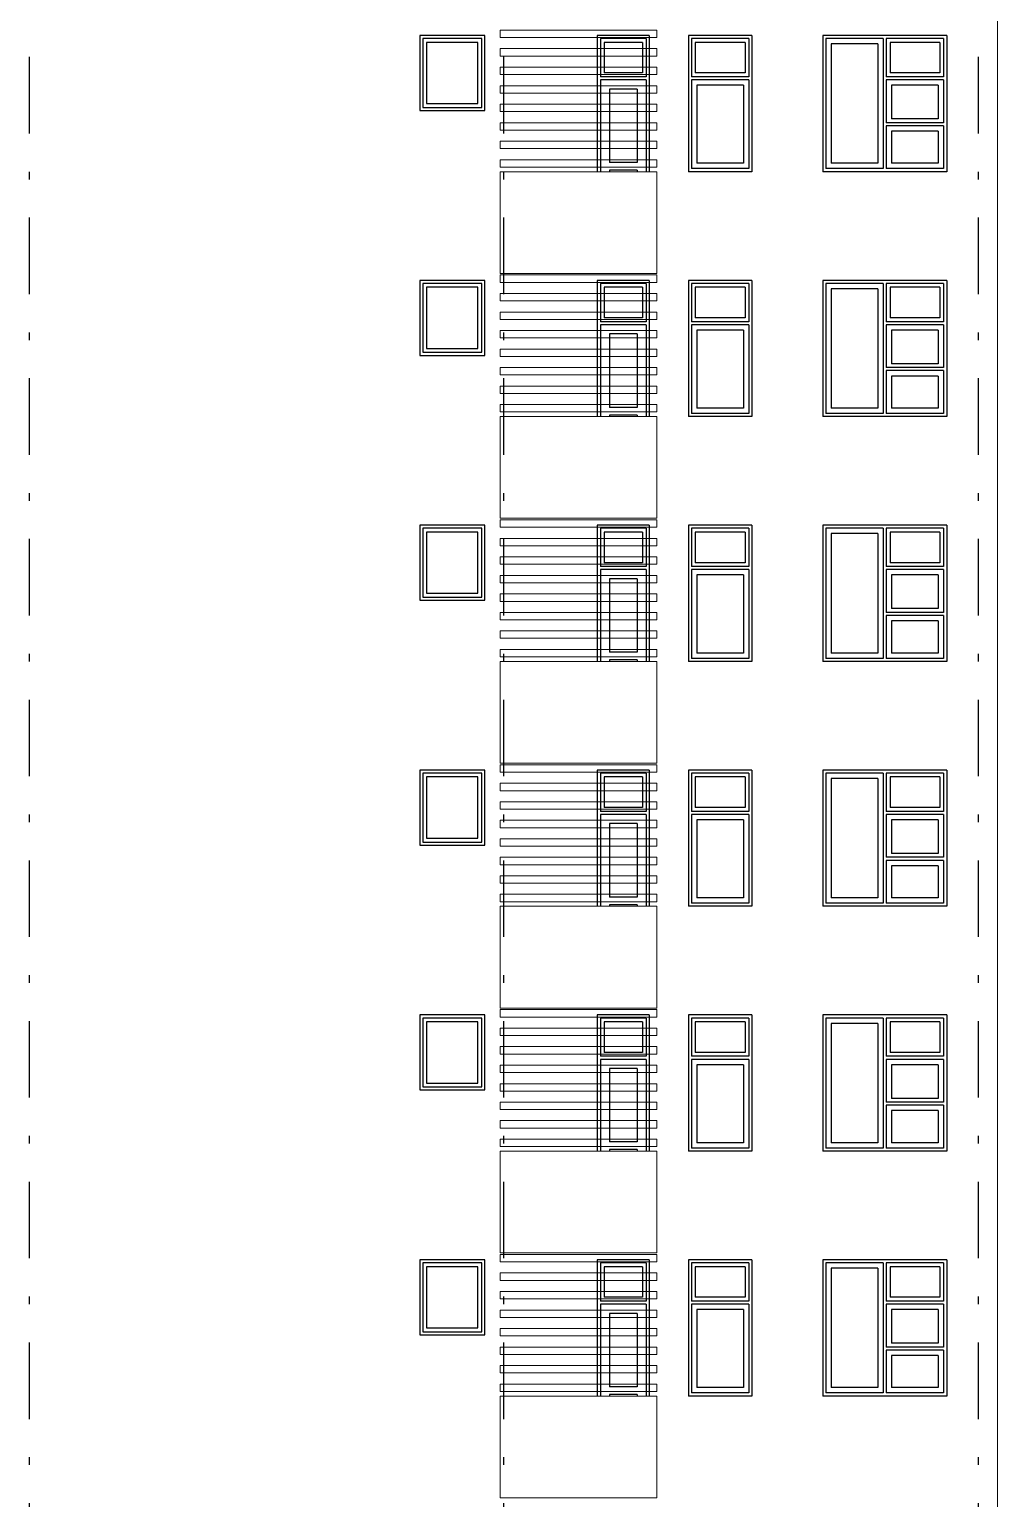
# Model space of a CAD drawing. Header units: millimetres. Extents: x 1676 to 1802, y 1105 to 1194.
# Drawn here: x 1755.04 to 1767.69, y 1133.89 to 1153.09 of the extents above; entities that cross this region are included whole.
import ezdxf

# ---------------------------------------------------------------- set-up
doc = ezdxf.new("R2010")
doc.units = ezdxf.units.MM
doc.linetypes.add('DASHDOT', pattern=[1, 0.5, -0.25, 0, -0.25])
for name, color, linetype, lineweight in [('ars', 11, 'Continuous', 0), ('lan', 7, 'Continuous', 15), ('tem', 5, 'Continuous', 20)]:
    doc.layers.add(name, color=color, linetype=linetype, lineweight=lineweight)
doc.layers.add('as', color=1, linetype='Continuous', plot=False)
doc.layers.add('Kusen', color=30, linetype='Continuous')

msp = doc.modelspace()

# ---------------------------------------------------------------- linework, layer by layer
at = {"layer": 'ars', "linetype": 'ByBlock'}
for points in [[(1761.188, 1152.98), (1763.238, 1152.98), (1763.238, 1153.077), (1761.188, 1153.077)], [(1761.188, 1152.738), (1763.238, 1152.738), (1763.238, 1152.835), (1761.188, 1152.835)], [(1761.188, 1152.496), (1763.238, 1152.496), (1763.238, 1152.593), (1761.188, 1152.593)], [(1761.188, 1152.254), (1763.238, 1152.254), (1763.238, 1152.351), (1761.188, 1152.351)], [(1761.188, 1152.012), (1763.238, 1152.012), (1763.238, 1152.109), (1761.188, 1152.109)], [(1761.188, 1151.771), (1763.238, 1151.771), (1763.238, 1151.867), (1761.188, 1151.867)], [(1761.188, 1151.529), (1763.238, 1151.529), (1763.238, 1151.626), (1761.188, 1151.626)], [(1761.188, 1151.287), (1763.238, 1151.287), (1763.238, 1151.384), (1761.188, 1151.384)], [(1761.188, 1149.78), (1763.238, 1149.78), (1763.238, 1149.877), (1761.188, 1149.877)], [(1761.188, 1149.538), (1763.238, 1149.538), (1763.238, 1149.635), (1761.188, 1149.635)], [(1761.188, 1149.296), (1763.238, 1149.296), (1763.238, 1149.393), (1761.188, 1149.393)], [(1761.188, 1149.054), (1763.238, 1149.054), (1763.238, 1149.151), (1761.188, 1149.151)], [(1761.188, 1148.812), (1763.238, 1148.812), (1763.238, 1148.909), (1761.188, 1148.909)], [(1761.188, 1148.571), (1763.238, 1148.571), (1763.238, 1148.667), (1761.188, 1148.667)], [(1761.188, 1148.329), (1763.238, 1148.329), (1763.238, 1148.426), (1761.188, 1148.426)], [(1761.188, 1148.087), (1763.238, 1148.087), (1763.238, 1148.184), (1761.188, 1148.184)], [(1761.188, 1146.58), (1763.238, 1146.58), (1763.238, 1146.677), (1761.188, 1146.677)], [(1761.188, 1146.338), (1763.238, 1146.338), (1763.238, 1146.435), (1761.188, 1146.435)], [(1761.188, 1146.096), (1763.238, 1146.096), (1763.238, 1146.193), (1761.188, 1146.193)], [(1761.188, 1145.854), (1763.238, 1145.854), (1763.238, 1145.951), (1761.188, 1145.951)], [(1761.188, 1145.612), (1763.238, 1145.612), (1763.238, 1145.709), (1761.188, 1145.709)], [(1761.188, 1145.371), (1763.238, 1145.371), (1763.238, 1145.467), (1761.188, 1145.467)], [(1761.188, 1145.129), (1763.238, 1145.129), (1763.238, 1145.226), (1761.188, 1145.226)], [(1761.188, 1144.887), (1763.238, 1144.887), (1763.238, 1144.984), (1761.188, 1144.984)], [(1761.188, 1143.38), (1763.238, 1143.38), (1763.238, 1143.477), (1761.188, 1143.477)], [(1761.188, 1143.138), (1763.238, 1143.138), (1763.238, 1143.235), (1761.188, 1143.235)], [(1761.188, 1142.896), (1763.238, 1142.896), (1763.238, 1142.993), (1761.188, 1142.993)], [(1761.188, 1142.654), (1763.238, 1142.654), (1763.238, 1142.751), (1761.188, 1142.751)], [(1761.188, 1142.412), (1763.238, 1142.412), (1763.238, 1142.509), (1761.188, 1142.509)], [(1761.188, 1142.171), (1763.238, 1142.171), (1763.238, 1142.267), (1761.188, 1142.267)], [(1761.188, 1141.929), (1763.238, 1141.929), (1763.238, 1142.026), (1761.188, 1142.026)], [(1761.188, 1141.687), (1763.238, 1141.687), (1763.238, 1141.784), (1761.188, 1141.784)], [(1761.188, 1140.18), (1763.238, 1140.18), (1763.238, 1140.277), (1761.188, 1140.277)], [(1761.188, 1139.938), (1763.238, 1139.938), (1763.238, 1140.035), (1761.188, 1140.035)], [(1761.188, 1139.696), (1763.238, 1139.696), (1763.238, 1139.793), (1761.188, 1139.793)], [(1761.188, 1139.454), (1763.238, 1139.454), (1763.238, 1139.551), (1761.188, 1139.551)], [(1761.188, 1139.212), (1763.238, 1139.212), (1763.238, 1139.309), (1761.188, 1139.309)], [(1761.188, 1138.971), (1763.238, 1138.971), (1763.238, 1139.067), (1761.188, 1139.067)], [(1761.188, 1138.729), (1763.238, 1138.729), (1763.238, 1138.826), (1761.188, 1138.826)], [(1761.188, 1138.487), (1763.238, 1138.487), (1763.238, 1138.584), (1761.188, 1138.584)], [(1761.188, 1136.98), (1763.238, 1136.98), (1763.238, 1137.077), (1761.188, 1137.077)], [(1761.188, 1136.738), (1763.238, 1136.738), (1763.238, 1136.835), (1761.188, 1136.835)], [(1761.188, 1136.496), (1763.238, 1136.496), (1763.238, 1136.593), (1761.188, 1136.593)], [(1761.188, 1136.254), (1763.238, 1136.254), (1763.238, 1136.351), (1761.188, 1136.351)], [(1761.188, 1136.012), (1763.238, 1136.012), (1763.238, 1136.109), (1761.188, 1136.109)], [(1761.188, 1135.771), (1763.238, 1135.771), (1763.238, 1135.867), (1761.188, 1135.867)], [(1761.188, 1135.529), (1763.238, 1135.529), (1763.238, 1135.626), (1761.188, 1135.626)], [(1761.188, 1135.287), (1763.238, 1135.287), (1763.238, 1135.384), (1761.188, 1135.384)]]:
    msp.add_lwpolyline(points, close=True, dxfattribs=at)
at = {"layer": 'as', "linetype": 'DASHDOT', "ltscale": 2}
for p, q in [((1755.038, 1120.227), (1755.038, 1177.027)), ((1761.238, 1120.227), (1761.238, 1177.027)), ((1767.438, 1120.227), (1767.438, 1174.327))]:
    msp.add_line(p, q, dxfattribs=at)
at = {"layer": 'Kusen', "linetype": 'ByBlock'}
for p, q in [((1762.458, 1153.007), (1762.458, 1151.227)), ((1763.138, 1153.007), (1762.458, 1153.007)), ((1762.498, 1152.967), (1762.498, 1152.467)), ((1763.098, 1152.967), (1762.498, 1152.967)), ((1763.098, 1152.967), (1763.098, 1152.467)), ((1763.138, 1153.007), (1763.138, 1151.227)), ((1763.648, 1153.007), (1763.648, 1151.227)), ((1764.478, 1153.007), (1763.648, 1153.007)), ((1763.688, 1152.967), (1763.688, 1152.467)), ((1764.438, 1152.967), (1763.688, 1152.967)), ((1764.438, 1152.967), (1764.438, 1152.467)), ((1764.478, 1153.007), (1764.478, 1151.227)), ((1765.403, 1153.007), (1765.403, 1151.227)), ((1767.023, 1153.007), (1765.403, 1153.007)), ((1765.443, 1152.967), (1765.443, 1151.267)), ((1766.193, 1152.967), (1765.443, 1152.967)), ((1766.193, 1152.967), (1766.193, 1151.267)), ((1766.233, 1152.967), (1766.233, 1152.467)), ((1766.983, 1152.967), (1766.233, 1152.967)), ((1766.983, 1152.967), (1766.983, 1152.467)), ((1767.023, 1153.007), (1767.023, 1151.227)), ((1762.548, 1152.917), (1762.548, 1152.517)), ((1763.048, 1152.917), (1762.548, 1152.917)), ((1763.048, 1152.917), (1763.048, 1152.517)), ((1763.738, 1152.917), (1763.738, 1152.517)), ((1764.388, 1152.917), (1763.738, 1152.917)), ((1764.388, 1152.917), (1764.388, 1152.517)), ((1766.123, 1152.897), (1765.513, 1152.897)), ((1765.513, 1152.897), (1765.513, 1151.337)), ((1766.123, 1152.897), (1766.123, 1151.337)), ((1766.283, 1152.917), (1766.283, 1152.517)), ((1766.933, 1152.917), (1766.283, 1152.917)), ((1766.933, 1152.917), (1766.933, 1152.517)), ((1763.098, 1152.467), (1762.498, 1152.467)), ((1762.498, 1152.427), (1762.498, 1151.227)), ((1763.098, 1152.427), (1762.498, 1152.427)), ((1763.048, 1152.517), (1762.548, 1152.517)), ((1763.098, 1152.427), (1763.098, 1151.227)), ((1764.438, 1152.467), (1763.688, 1152.467)), ((1763.688, 1152.427), (1763.688, 1151.267)), ((1764.438, 1152.427), (1763.688, 1152.427)), ((1764.388, 1152.517), (1763.738, 1152.517)), ((1764.438, 1152.427), (1764.438, 1151.267)), ((1765.443, 1152.467), (1765.443, 1152.427)), ((1766.983, 1152.467), (1766.233, 1152.467)), ((1766.233, 1152.427), (1766.233, 1151.867)), ((1766.983, 1152.427), (1766.233, 1152.427)), ((1766.933, 1152.517), (1766.283, 1152.517)), ((1766.983, 1152.427), (1766.983, 1151.867)), ((1762.618, 1152.307), (1762.618, 1151.347)), ((1762.978, 1152.307), (1762.618, 1152.307)), ((1762.978, 1152.307), (1762.978, 1151.347)), ((1763.758, 1152.357), (1763.758, 1151.337)), ((1764.368, 1152.357), (1763.758, 1152.357)), ((1764.368, 1152.357), (1764.368, 1151.337)), ((1766.303, 1152.357), (1766.303, 1151.917)), ((1766.913, 1152.357), (1766.303, 1152.357)), ((1766.913, 1152.357), (1766.913, 1151.917)), ((1766.983, 1151.867), (1766.233, 1151.867)), ((1766.233, 1151.827), (1766.233, 1151.267)), ((1766.983, 1151.827), (1766.233, 1151.827)), ((1766.913, 1151.917), (1766.303, 1151.917)), ((1766.983, 1151.827), (1766.983, 1151.267)), ((1766.303, 1151.757), (1766.303, 1151.337)), ((1766.913, 1151.757), (1766.303, 1151.757)), ((1766.913, 1151.757), (1766.913, 1151.337)), ((1762.978, 1151.347), (1762.618, 1151.347)), ((1762.618, 1151.247), (1762.618, 1151.227)), ((1762.978, 1151.247), (1762.618, 1151.247)), ((1762.978, 1151.247), (1762.978, 1151.227)), ((1764.438, 1151.267), (1763.688, 1151.267)), ((1764.368, 1151.337), (1763.758, 1151.337)), ((1766.193, 1151.267), (1765.443, 1151.267)), ((1766.123, 1151.337), (1765.513, 1151.337)), ((1766.983, 1151.267), (1766.233, 1151.267)), ((1766.913, 1151.337), (1766.303, 1151.337)), ((1764.478, 1151.227), (1763.648, 1151.227)), ((1767.023, 1151.227), (1765.403, 1151.227)), ((1762.458, 1149.807), (1762.458, 1148.027)), ((1763.138, 1149.807), (1762.458, 1149.807)), ((1762.498, 1149.767), (1762.498, 1149.267)), ((1763.098, 1149.767), (1762.498, 1149.767)), ((1762.548, 1149.717), (1762.548, 1149.317)), ((1763.048, 1149.717), (1762.548, 1149.717)), ((1763.048, 1149.717), (1763.048, 1149.317)), ((1763.098, 1149.767), (1763.098, 1149.267)), ((1763.138, 1149.807), (1763.138, 1148.027)), ((1763.648, 1149.807), (1763.648, 1148.027)), ((1764.478, 1149.807), (1763.648, 1149.807)), ((1763.688, 1149.767), (1763.688, 1149.267)), ((1764.438, 1149.767), (1763.688, 1149.767)), ((1763.738, 1149.717), (1763.738, 1149.317)), ((1764.388, 1149.717), (1763.738, 1149.717)), ((1764.388, 1149.717), (1764.388, 1149.317)), ((1764.438, 1149.767), (1764.438, 1149.267)), ((1764.478, 1149.807), (1764.478, 1148.027)), ((1765.403, 1149.807), (1765.403, 1148.027)), ((1767.023, 1149.807), (1765.403, 1149.807)), ((1765.443, 1149.767), (1765.443, 1148.067)), ((1766.193, 1149.767), (1765.443, 1149.767)), ((1766.123, 1149.697), (1765.513, 1149.697)), ((1765.513, 1149.697), (1765.513, 1148.137)), ((1766.123, 1149.697), (1766.123, 1148.137)), ((1766.193, 1149.767), (1766.193, 1148.067)), ((1766.233, 1149.767), (1766.233, 1149.267)), ((1766.983, 1149.767), (1766.233, 1149.767)), ((1766.283, 1149.717), (1766.283, 1149.317)), ((1766.933, 1149.717), (1766.283, 1149.717)), ((1766.933, 1149.717), (1766.933, 1149.317)), ((1766.983, 1149.767), (1766.983, 1149.267)), ((1767.023, 1149.807), (1767.023, 1148.027)), ((1763.048, 1149.317), (1762.548, 1149.317)), ((1764.388, 1149.317), (1763.738, 1149.317)), ((1766.933, 1149.317), (1766.283, 1149.317)), ((1763.098, 1149.267), (1762.498, 1149.267)), ((1762.498, 1149.227), (1762.498, 1148.027)), ((1763.098, 1149.227), (1762.498, 1149.227)), ((1763.098, 1149.227), (1763.098, 1148.027)), ((1764.438, 1149.267), (1763.688, 1149.267)), ((1763.688, 1149.227), (1763.688, 1148.067)), ((1764.438, 1149.227), (1763.688, 1149.227)), ((1763.758, 1149.157), (1763.758, 1148.137)), ((1764.368, 1149.157), (1763.758, 1149.157)), ((1764.368, 1149.157), (1764.368, 1148.137)), ((1764.438, 1149.227), (1764.438, 1148.067)), ((1765.443, 1149.267), (1765.443, 1149.227)), ((1766.983, 1149.267), (1766.233, 1149.267)), ((1766.233, 1149.227), (1766.233, 1148.667)), ((1766.983, 1149.227), (1766.233, 1149.227)), ((1766.303, 1149.157), (1766.303, 1148.717)), ((1766.913, 1149.157), (1766.303, 1149.157)), ((1766.913, 1149.157), (1766.913, 1148.717)), ((1766.983, 1149.227), (1766.983, 1148.667)), ((1762.618, 1149.107), (1762.618, 1148.147)), ((1762.978, 1149.107), (1762.618, 1149.107)), ((1762.978, 1149.107), (1762.978, 1148.147)), ((1766.983, 1148.667), (1766.233, 1148.667)), ((1766.233, 1148.627), (1766.233, 1148.067)), ((1766.983, 1148.627), (1766.233, 1148.627)), ((1766.913, 1148.717), (1766.303, 1148.717)), ((1766.303, 1148.557), (1766.303, 1148.137)), ((1766.913, 1148.557), (1766.303, 1148.557)), ((1766.913, 1148.557), (1766.913, 1148.137)), ((1766.983, 1148.627), (1766.983, 1148.067)), ((1762.978, 1148.147), (1762.618, 1148.147)), ((1762.618, 1148.047), (1762.618, 1148.027)), ((1762.978, 1148.047), (1762.618, 1148.047)), ((1762.978, 1148.047), (1762.978, 1148.027)), ((1764.478, 1148.027), (1763.648, 1148.027)), ((1764.438, 1148.067), (1763.688, 1148.067)), ((1764.368, 1148.137), (1763.758, 1148.137)), ((1767.023, 1148.027), (1765.403, 1148.027)), ((1766.193, 1148.067), (1765.443, 1148.067)), ((1766.123, 1148.137), (1765.513, 1148.137)), ((1766.983, 1148.067), (1766.233, 1148.067)), ((1766.913, 1148.137), (1766.303, 1148.137)), ((1762.458, 1146.607), (1762.458, 1144.827)), ((1763.138, 1146.607), (1762.458, 1146.607)), ((1762.498, 1146.567), (1762.498, 1146.067)), ((1763.098, 1146.567), (1762.498, 1146.567)), ((1762.548, 1146.517), (1762.548, 1146.117)), ((1763.048, 1146.517), (1762.548, 1146.517)), ((1763.048, 1146.517), (1763.048, 1146.117)), ((1763.098, 1146.567), (1763.098, 1146.067)), ((1763.138, 1146.607), (1763.138, 1144.827)), ((1763.648, 1146.607), (1763.648, 1144.827)), ((1764.478, 1146.607), (1763.648, 1146.607)), ((1763.688, 1146.567), (1763.688, 1146.067)), ((1764.438, 1146.567), (1763.688, 1146.567)), ((1763.738, 1146.517), (1763.738, 1146.117)), ((1764.388, 1146.517), (1763.738, 1146.517)), ((1764.388, 1146.517), (1764.388, 1146.117)), ((1764.438, 1146.567), (1764.438, 1146.067)), ((1764.478, 1146.607), (1764.478, 1144.827)), ((1765.403, 1146.607), (1765.403, 1144.827)), ((1767.023, 1146.607), (1765.403, 1146.607)), ((1765.443, 1146.567), (1765.443, 1144.867)), ((1766.193, 1146.567), (1765.443, 1146.567)), ((1766.123, 1146.497), (1765.513, 1146.497)), ((1765.513, 1146.497), (1765.513, 1144.937)), ((1766.123, 1146.497), (1766.123, 1144.937)), ((1766.193, 1146.567), (1766.193, 1144.867)), ((1766.233, 1146.567), (1766.233, 1146.067)), ((1766.983, 1146.567), (1766.233, 1146.567)), ((1766.283, 1146.517), (1766.283, 1146.117)), ((1766.933, 1146.517), (1766.283, 1146.517)), ((1766.933, 1146.517), (1766.933, 1146.117)), ((1766.983, 1146.567), (1766.983, 1146.067)), ((1767.023, 1146.607), (1767.023, 1144.827)), ((1763.098, 1146.067), (1762.498, 1146.067)), ((1763.048, 1146.117), (1762.548, 1146.117)), ((1764.438, 1146.067), (1763.688, 1146.067)), ((1764.388, 1146.117), (1763.738, 1146.117)), ((1765.443, 1146.067), (1765.443, 1146.027)), ((1766.983, 1146.067), (1766.233, 1146.067)), ((1766.933, 1146.117), (1766.283, 1146.117)), ((1762.498, 1146.027), (1762.498, 1144.827)), ((1763.098, 1146.027), (1762.498, 1146.027)), ((1762.618, 1145.907), (1762.618, 1144.947)), ((1762.978, 1145.907), (1762.618, 1145.907)), ((1762.978, 1145.907), (1762.978, 1144.947)), ((1763.098, 1146.027), (1763.098, 1144.827)), ((1763.688, 1146.027), (1763.688, 1144.867)), ((1764.438, 1146.027), (1763.688, 1146.027)), ((1763.758, 1145.957), (1763.758, 1144.937)), ((1764.368, 1145.957), (1763.758, 1145.957)), ((1764.368, 1145.957), (1764.368, 1144.937)), ((1764.438, 1146.027), (1764.438, 1144.867)), ((1766.233, 1146.027), (1766.233, 1145.467)), ((1766.983, 1146.027), (1766.233, 1146.027)), ((1766.303, 1145.957), (1766.303, 1145.517)), ((1766.913, 1145.957), (1766.303, 1145.957)), ((1766.913, 1145.957), (1766.913, 1145.517)), ((1766.983, 1146.027), (1766.983, 1145.467)), ((1766.913, 1145.517), (1766.303, 1145.517)), ((1766.983, 1145.467), (1766.233, 1145.467)), ((1766.233, 1145.427), (1766.233, 1144.867)), ((1766.983, 1145.427), (1766.233, 1145.427)), ((1766.303, 1145.357), (1766.303, 1144.937)), ((1766.913, 1145.357), (1766.303, 1145.357)), ((1766.913, 1145.357), (1766.913, 1144.937)), ((1766.983, 1145.427), (1766.983, 1144.867)), ((1762.978, 1144.947), (1762.618, 1144.947)), ((1764.368, 1144.937), (1763.758, 1144.937)), ((1766.123, 1144.937), (1765.513, 1144.937)), ((1766.913, 1144.937), (1766.303, 1144.937)), ((1762.618, 1144.847), (1762.618, 1144.827)), ((1762.978, 1144.847), (1762.618, 1144.847)), ((1762.978, 1144.847), (1762.978, 1144.827)), ((1764.478, 1144.827), (1763.648, 1144.827)), ((1764.438, 1144.867), (1763.688, 1144.867)), ((1767.023, 1144.827), (1765.403, 1144.827)), ((1766.193, 1144.867), (1765.443, 1144.867)), ((1766.983, 1144.867), (1766.233, 1144.867)), ((1762.458, 1143.407), (1762.458, 1141.627)), ((1763.138, 1143.407), (1762.458, 1143.407)), ((1762.498, 1143.367), (1762.498, 1142.867)), ((1763.098, 1143.367), (1762.498, 1143.367)), ((1763.098, 1143.367), (1763.098, 1142.867)), ((1763.138, 1143.407), (1763.138, 1141.627)), ((1763.648, 1143.407), (1763.648, 1141.627)), ((1764.478, 1143.407), (1763.648, 1143.407)), ((1763.688, 1143.367), (1763.688, 1142.867)), ((1764.438, 1143.367), (1763.688, 1143.367)), ((1764.438, 1143.367), (1764.438, 1142.867)), ((1764.478, 1143.407), (1764.478, 1141.627)), ((1765.403, 1143.407), (1765.403, 1141.627)), ((1767.023, 1143.407), (1765.403, 1143.407)), ((1765.443, 1143.367), (1765.443, 1141.667)), ((1766.193, 1143.367), (1765.443, 1143.367)), ((1766.193, 1143.367), (1766.193, 1141.667)), ((1766.233, 1143.367), (1766.233, 1142.867)), ((1766.983, 1143.367), (1766.233, 1143.367)), ((1766.983, 1143.367), (1766.983, 1142.867)), ((1767.023, 1143.407), (1767.023, 1141.627)), ((1762.548, 1143.317), (1762.548, 1142.917)), ((1763.048, 1143.317), (1762.548, 1143.317)), ((1763.048, 1143.317), (1763.048, 1142.917)), ((1763.738, 1143.317), (1763.738, 1142.917)), ((1764.388, 1143.317), (1763.738, 1143.317)), ((1764.388, 1143.317), (1764.388, 1142.917)), ((1766.123, 1143.297), (1765.513, 1143.297)), ((1765.513, 1143.297), (1765.513, 1141.737)), ((1766.123, 1143.297), (1766.123, 1141.737)), ((1766.283, 1143.317), (1766.283, 1142.917)), ((1766.933, 1143.317), (1766.283, 1143.317)), ((1766.933, 1143.317), (1766.933, 1142.917)), ((1763.098, 1142.867), (1762.498, 1142.867)), ((1762.498, 1142.827), (1762.498, 1141.627)), ((1763.098, 1142.827), (1762.498, 1142.827)), ((1763.048, 1142.917), (1762.548, 1142.917)), ((1763.098, 1142.827), (1763.098, 1141.627)), ((1764.438, 1142.867), (1763.688, 1142.867)), ((1763.688, 1142.827), (1763.688, 1141.667)), ((1764.438, 1142.827), (1763.688, 1142.827)), ((1764.388, 1142.917), (1763.738, 1142.917)), ((1764.438, 1142.827), (1764.438, 1141.667)), ((1765.443, 1142.867), (1765.443, 1142.827)), ((1766.983, 1142.867), (1766.233, 1142.867)), ((1766.233, 1142.827), (1766.233, 1142.267)), ((1766.983, 1142.827), (1766.233, 1142.827)), ((1766.933, 1142.917), (1766.283, 1142.917)), ((1766.983, 1142.827), (1766.983, 1142.267)), ((1762.618, 1142.707), (1762.618, 1141.747)), ((1762.978, 1142.707), (1762.618, 1142.707)), ((1762.978, 1142.707), (1762.978, 1141.747)), ((1763.758, 1142.757), (1763.758, 1141.737)), ((1764.368, 1142.757), (1763.758, 1142.757)), ((1764.368, 1142.757), (1764.368, 1141.737)), ((1766.303, 1142.757), (1766.303, 1142.317)), ((1766.913, 1142.757), (1766.303, 1142.757)), ((1766.913, 1142.757), (1766.913, 1142.317)), ((1766.983, 1142.267), (1766.233, 1142.267)), ((1766.233, 1142.227), (1766.233, 1141.667)), ((1766.983, 1142.227), (1766.233, 1142.227)), ((1766.913, 1142.317), (1766.303, 1142.317)), ((1766.983, 1142.227), (1766.983, 1141.667)), ((1766.303, 1142.157), (1766.303, 1141.737)), ((1766.913, 1142.157), (1766.303, 1142.157)), ((1766.913, 1142.157), (1766.913, 1141.737)), ((1762.978, 1141.747), (1762.618, 1141.747)), ((1762.618, 1141.647), (1762.618, 1141.627)), ((1762.978, 1141.647), (1762.618, 1141.647)), ((1762.978, 1141.647), (1762.978, 1141.627)), ((1764.438, 1141.667), (1763.688, 1141.667)), ((1764.368, 1141.737), (1763.758, 1141.737)), ((1766.193, 1141.667), (1765.443, 1141.667)), ((1766.123, 1141.737), (1765.513, 1141.737)), ((1766.983, 1141.667), (1766.233, 1141.667)), ((1766.913, 1141.737), (1766.303, 1141.737)), ((1764.478, 1141.627), (1763.648, 1141.627)), ((1767.023, 1141.627), (1765.403, 1141.627)), ((1762.458, 1140.207), (1762.458, 1138.427)), ((1763.138, 1140.207), (1762.458, 1140.207)), ((1762.498, 1140.167), (1762.498, 1139.667)), ((1763.098, 1140.167), (1762.498, 1140.167)), ((1762.548, 1140.117), (1762.548, 1139.717)), ((1763.048, 1140.117), (1762.548, 1140.117)), ((1763.048, 1140.117), (1763.048, 1139.717)), ((1763.098, 1140.167), (1763.098, 1139.667)), ((1763.138, 1140.207), (1763.138, 1138.427)), ((1763.648, 1140.207), (1763.648, 1138.427)), ((1764.478, 1140.207), (1763.648, 1140.207)), ((1763.688, 1140.167), (1763.688, 1139.667)), ((1764.438, 1140.167), (1763.688, 1140.167)), ((1763.738, 1140.117), (1763.738, 1139.717)), ((1764.388, 1140.117), (1763.738, 1140.117)), ((1764.388, 1140.117), (1764.388, 1139.717)), ((1764.438, 1140.167), (1764.438, 1139.667)), ((1764.478, 1140.207), (1764.478, 1138.427)), ((1765.403, 1140.207), (1765.403, 1138.427)), ((1767.023, 1140.207), (1765.403, 1140.207)), ((1765.443, 1140.167), (1765.443, 1138.467)), ((1766.193, 1140.167), (1765.443, 1140.167)), ((1766.123, 1140.097), (1765.513, 1140.097)), ((1765.513, 1140.097), (1765.513, 1138.537)), ((1766.123, 1140.097), (1766.123, 1138.537)), ((1766.193, 1140.167), (1766.193, 1138.467)), ((1766.233, 1140.167), (1766.233, 1139.667)), ((1766.983, 1140.167), (1766.233, 1140.167)), ((1766.283, 1140.117), (1766.283, 1139.717)), ((1766.933, 1140.117), (1766.283, 1140.117)), ((1766.933, 1140.117), (1766.933, 1139.717)), ((1766.983, 1140.167), (1766.983, 1139.667)), ((1767.023, 1140.207), (1767.023, 1138.427)), ((1763.048, 1139.717), (1762.548, 1139.717)), ((1764.388, 1139.717), (1763.738, 1139.717)), ((1766.933, 1139.717), (1766.283, 1139.717)), ((1763.098, 1139.667), (1762.498, 1139.667)), ((1762.498, 1139.627), (1762.498, 1138.427)), ((1763.098, 1139.627), (1762.498, 1139.627)), ((1763.098, 1139.627), (1763.098, 1138.427)), ((1764.438, 1139.667), (1763.688, 1139.667)), ((1763.688, 1139.627), (1763.688, 1138.467)), ((1764.438, 1139.627), (1763.688, 1139.627)), ((1763.758, 1139.557), (1763.758, 1138.537)), ((1764.368, 1139.557), (1763.758, 1139.557)), ((1764.368, 1139.557), (1764.368, 1138.537)), ((1764.438, 1139.627), (1764.438, 1138.467)), ((1765.443, 1139.667), (1765.443, 1139.627)), ((1766.983, 1139.667), (1766.233, 1139.667)), ((1766.233, 1139.627), (1766.233, 1139.067)), ((1766.983, 1139.627), (1766.233, 1139.627)), ((1766.303, 1139.557), (1766.303, 1139.117)), ((1766.913, 1139.557), (1766.303, 1139.557)), ((1766.913, 1139.557), (1766.913, 1139.117)), ((1766.983, 1139.627), (1766.983, 1139.067)), ((1762.618, 1139.507), (1762.618, 1138.547)), ((1762.978, 1139.507), (1762.618, 1139.507)), ((1762.978, 1139.507), (1762.978, 1138.547)), ((1766.983, 1139.067), (1766.233, 1139.067)), ((1766.233, 1139.027), (1766.233, 1138.467)), ((1766.983, 1139.027), (1766.233, 1139.027)), ((1766.913, 1139.117), (1766.303, 1139.117)), ((1766.303, 1138.957), (1766.303, 1138.537)), ((1766.913, 1138.957), (1766.303, 1138.957)), ((1766.913, 1138.957), (1766.913, 1138.537)), ((1766.983, 1139.027), (1766.983, 1138.467)), ((1762.978, 1138.547), (1762.618, 1138.547)), ((1762.618, 1138.447), (1762.618, 1138.427)), ((1762.978, 1138.447), (1762.618, 1138.447)), ((1762.978, 1138.447), (1762.978, 1138.427)), ((1764.478, 1138.427), (1763.648, 1138.427)), ((1764.438, 1138.467), (1763.688, 1138.467)), ((1764.368, 1138.537), (1763.758, 1138.537)), ((1767.023, 1138.427), (1765.403, 1138.427)), ((1766.193, 1138.467), (1765.443, 1138.467)), ((1766.123, 1138.537), (1765.513, 1138.537)), ((1766.983, 1138.467), (1766.233, 1138.467)), ((1766.913, 1138.537), (1766.303, 1138.537)), ((1762.458, 1137.007), (1762.458, 1135.227)), ((1763.138, 1137.007), (1762.458, 1137.007)), ((1762.498, 1136.967), (1762.498, 1136.467)), ((1763.098, 1136.967), (1762.498, 1136.967)), ((1762.548, 1136.917), (1762.548, 1136.517)), ((1763.048, 1136.917), (1762.548, 1136.917)), ((1763.048, 1136.917), (1763.048, 1136.517)), ((1763.098, 1136.967), (1763.098, 1136.467)), ((1763.138, 1137.007), (1763.138, 1135.227)), ((1763.648, 1137.007), (1763.648, 1135.227)), ((1764.478, 1137.007), (1763.648, 1137.007)), ((1763.688, 1136.967), (1763.688, 1136.467)), ((1764.438, 1136.967), (1763.688, 1136.967)), ((1763.738, 1136.917), (1763.738, 1136.517)), ((1764.388, 1136.917), (1763.738, 1136.917)), ((1764.388, 1136.917), (1764.388, 1136.517)), ((1764.438, 1136.967), (1764.438, 1136.467)), ((1764.478, 1137.007), (1764.478, 1135.227)), ((1765.403, 1137.007), (1765.403, 1135.227)), ((1767.023, 1137.007), (1765.403, 1137.007)), ((1765.443, 1136.967), (1765.443, 1135.267)), ((1766.193, 1136.967), (1765.443, 1136.967)), ((1766.123, 1136.897), (1765.513, 1136.897)), ((1765.513, 1136.897), (1765.513, 1135.337)), ((1766.123, 1136.897), (1766.123, 1135.337)), ((1766.193, 1136.967), (1766.193, 1135.267)), ((1766.233, 1136.967), (1766.233, 1136.467)), ((1766.983, 1136.967), (1766.233, 1136.967)), ((1766.283, 1136.917), (1766.283, 1136.517)), ((1766.933, 1136.917), (1766.283, 1136.917)), ((1766.933, 1136.917), (1766.933, 1136.517)), ((1766.983, 1136.967), (1766.983, 1136.467)), ((1767.023, 1137.007), (1767.023, 1135.227)), ((1763.098, 1136.467), (1762.498, 1136.467)), ((1763.048, 1136.517), (1762.548, 1136.517)), ((1764.438, 1136.467), (1763.688, 1136.467)), ((1764.388, 1136.517), (1763.738, 1136.517)), ((1765.443, 1136.467), (1765.443, 1136.427)), ((1766.983, 1136.467), (1766.233, 1136.467)), ((1766.933, 1136.517), (1766.283, 1136.517)), ((1762.498, 1136.427), (1762.498, 1135.227)), ((1763.098, 1136.427), (1762.498, 1136.427)), ((1762.618, 1136.307), (1762.618, 1135.347)), ((1762.978, 1136.307), (1762.618, 1136.307)), ((1762.978, 1136.307), (1762.978, 1135.347)), ((1763.098, 1136.427), (1763.098, 1135.227)), ((1763.688, 1136.427), (1763.688, 1135.267)), ((1764.438, 1136.427), (1763.688, 1136.427)), ((1763.758, 1136.357), (1763.758, 1135.337)), ((1764.368, 1136.357), (1763.758, 1136.357)), ((1764.368, 1136.357), (1764.368, 1135.337)), ((1764.438, 1136.427), (1764.438, 1135.267)), ((1766.233, 1136.427), (1766.233, 1135.867)), ((1766.983, 1136.427), (1766.233, 1136.427)), ((1766.303, 1136.357), (1766.303, 1135.917)), ((1766.913, 1136.357), (1766.303, 1136.357)), ((1766.913, 1136.357), (1766.913, 1135.917)), ((1766.983, 1136.427), (1766.983, 1135.867)), ((1766.913, 1135.917), (1766.303, 1135.917)), ((1766.983, 1135.867), (1766.233, 1135.867)), ((1766.233, 1135.827), (1766.233, 1135.267)), ((1766.983, 1135.827), (1766.233, 1135.827)), ((1766.303, 1135.757), (1766.303, 1135.337)), ((1766.913, 1135.757), (1766.303, 1135.757)), ((1766.913, 1135.757), (1766.913, 1135.337)), ((1766.983, 1135.827), (1766.983, 1135.267)), ((1762.978, 1135.347), (1762.618, 1135.347)), ((1764.368, 1135.337), (1763.758, 1135.337)), ((1766.123, 1135.337), (1765.513, 1135.337)), ((1766.913, 1135.337), (1766.303, 1135.337)), ((1762.618, 1135.247), (1762.618, 1135.227)), ((1762.978, 1135.247), (1762.618, 1135.247)), ((1762.978, 1135.247), (1762.978, 1135.227)), ((1764.478, 1135.227), (1763.648, 1135.227)), ((1764.438, 1135.267), (1763.688, 1135.267)), ((1767.023, 1135.227), (1765.403, 1135.227)), ((1766.193, 1135.267), (1765.443, 1135.267)), ((1766.983, 1135.267), (1766.233, 1135.267))]:
    msp.add_line(p, q, dxfattribs=at)
for points in [[(1760.138, 1153.007), (1760.138, 1152.027), (1760.988, 1152.027), (1760.988, 1153.007)], [(1760.178, 1152.967), (1760.178, 1152.067), (1760.948, 1152.067), (1760.948, 1152.967)], [(1760.228, 1152.917), (1760.228, 1152.117), (1760.898, 1152.117), (1760.898, 1152.917)], [(1760.138, 1149.807), (1760.138, 1148.827), (1760.988, 1148.827), (1760.988, 1149.807)], [(1760.178, 1149.767), (1760.178, 1148.867), (1760.948, 1148.867), (1760.948, 1149.767)], [(1760.228, 1149.717), (1760.228, 1148.917), (1760.898, 1148.917), (1760.898, 1149.717)], [(1760.138, 1146.607), (1760.138, 1145.627), (1760.988, 1145.627), (1760.988, 1146.607)], [(1760.178, 1146.567), (1760.178, 1145.667), (1760.948, 1145.667), (1760.948, 1146.567)], [(1760.228, 1146.517), (1760.228, 1145.717), (1760.898, 1145.717), (1760.898, 1146.517)], [(1760.138, 1143.407), (1760.138, 1142.427), (1760.988, 1142.427), (1760.988, 1143.407)], [(1760.178, 1143.367), (1760.178, 1142.467), (1760.948, 1142.467), (1760.948, 1143.367)], [(1760.228, 1143.317), (1760.228, 1142.517), (1760.898, 1142.517), (1760.898, 1143.317)], [(1760.138, 1140.207), (1760.138, 1139.227), (1760.988, 1139.227), (1760.988, 1140.207)], [(1760.178, 1140.167), (1760.178, 1139.267), (1760.948, 1139.267), (1760.948, 1140.167)], [(1760.228, 1140.117), (1760.228, 1139.317), (1760.898, 1139.317), (1760.898, 1140.117)], [(1760.138, 1137.007), (1760.138, 1136.027), (1760.988, 1136.027), (1760.988, 1137.007)], [(1760.178, 1136.967), (1760.178, 1136.067), (1760.948, 1136.067), (1760.948, 1136.967)], [(1760.228, 1136.917), (1760.228, 1136.117), (1760.898, 1136.117), (1760.898, 1136.917)]]:
    msp.add_lwpolyline(points, close=True, dxfattribs=at)
at = {"layer": 'lan', "linetype": 'Continuous', "ltscale": 2}
for p, q in [((1761.188, 1151.227), (1763.238, 1151.227)), ((1761.188, 1151.227), (1761.188, 1149.897)), ((1763.238, 1151.227), (1763.238, 1149.897)), ((1761.188, 1148.027), (1763.238, 1148.027)), ((1761.188, 1148.027), (1761.188, 1146.697)), ((1763.238, 1148.027), (1763.238, 1146.697)), ((1761.188, 1144.827), (1763.238, 1144.827)), ((1761.188, 1144.827), (1761.188, 1143.497)), ((1763.238, 1144.827), (1763.238, 1143.497)), ((1761.188, 1141.627), (1763.238, 1141.627)), ((1761.188, 1141.627), (1761.188, 1140.297)), ((1763.238, 1141.627), (1763.238, 1140.297)), ((1761.188, 1138.427), (1763.238, 1138.427)), ((1761.188, 1138.427), (1761.188, 1137.097)), ((1763.238, 1138.427), (1763.238, 1137.097)), ((1761.188, 1135.227), (1763.238, 1135.227)), ((1761.188, 1135.227), (1761.188, 1133.897)), ((1763.238, 1135.227), (1763.238, 1133.897))]:
    msp.add_line(p, q, dxfattribs=at)
at = {"layer": 'lan', "linetype": 'ByBlock'}
for p, q in [((1761.188, 1149.897), (1763.238, 1149.897)), ((1761.188, 1146.697), (1763.238, 1146.697)), ((1761.188, 1143.497), (1763.238, 1143.497)), ((1761.188, 1140.297), (1763.238, 1140.297)), ((1761.188, 1137.097), (1763.238, 1137.097)), ((1761.188, 1133.897), (1763.238, 1133.897))]:
    msp.add_line(p, q, dxfattribs=at)
at = {"layer": 'tem', "linetype": 'ByBlock'}
msp.add_line((1767.688, 1124.297), (1767.688, 1174.327), dxfattribs=at)

doc.saveas('drawing.dxf')
